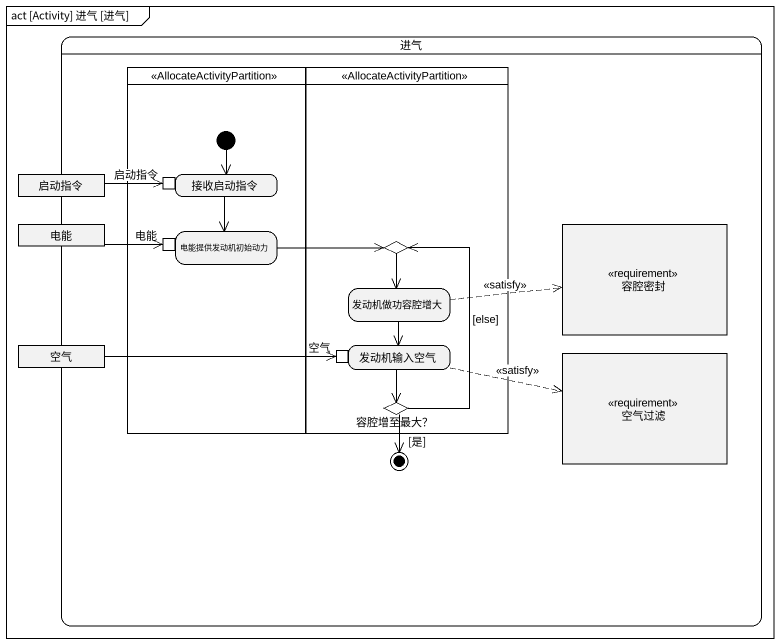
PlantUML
@startuml
mainframe act [Activity] 进气 [进气]
hide empty description
state 进气 {
  state " " as lane1 <<AllocateActivityPartition>> {
    state 接收启动指令 {
      state "启动指令" as 启动指令_2 <<inputPin>>
    }
    state 电能提供发动机初始动力 {
      state "电能" as 电能_2 <<inputPin>>
    }
    [*] --> 接收启动指令
  }
  state " " as lane2 <<AllocateActivityPartition>> {
    state choice1 <<choice>>
    state 发动机做功容腔增大
    state 发动机输入空气 {
      state "空气" as 空气_2 <<inputPin>>
    }
    state "容腔增至最大？" as 容腔增至最大 <<choice>>
  }
  state 启动指令 <<object>>
  state 电能 <<object>>
  state 容腔密封 <<requirement>>
  state 空气 <<object>>
  state 空气过滤 <<requirement>>
  state final1 <<end>>
}
启动指令 -right-> 启动指令_2
接收启动指令 --> 电能提供发动机初始动力
电能 -right-> 电能_2
电能提供发动机初始动力 -right-> choice1
choice1 --> 发动机做功容腔增大
发动机做功容腔增大 -right[dashed]-> 容腔密封 : <<satisfy>>
发动机做功容腔增大 --> 发动机输入空气
空气 -right-> 空气_2
发动机输入空气 -right[dashed]-> 空气过滤 : <<satisfy>>
发动机输入空气 --> 容腔增至最大
容腔增至最大 -up-> choice1 : [else]
容腔增至最大 --> final1 : [是]
@enduml
